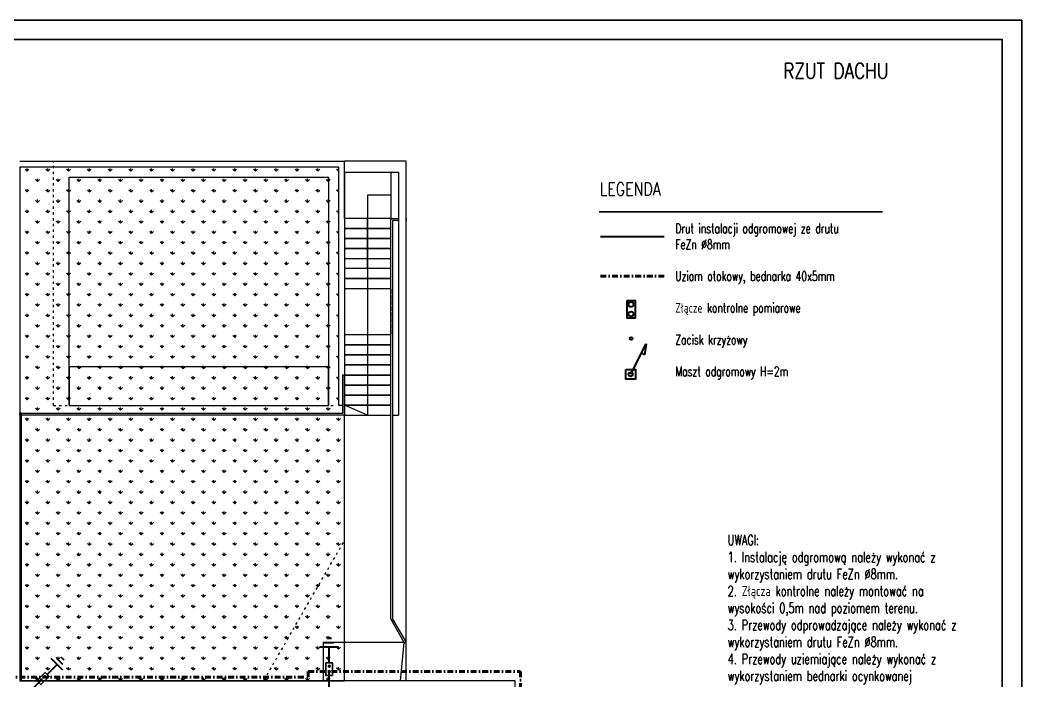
# Model space of a CAD drawing. Header units: millimetres. Extents: x 1780 to 154263, y -7240 to 17216.
# Drawn here: x 129110 to 131710, y 3697 to 5411 of the extents above; entities that cross this region are included whole.
import ezdxf

# ---------------------------------------------------------------- set-up
doc = ezdxf.new("R2010")
doc.units = ezdxf.units.MM
doc.linetypes.add('ACAD_ISO03W100', pattern=[30, 12, -18])
doc.linetypes.add('DASHDOT', pattern=[1, 0.5, -0.25, 0, -0.25])
for name, color, linetype, lineweight in [('2d_SX_oznaczenia', 40, 'Continuous', 0), ('2d_SX_szraf', 251, 'Continuous', 0), ('2d_SX_widok', 10, 'Continuous', 9), ('SX_PZT_utwardzona', 10, 'Continuous', 9)]:
    doc.layers.add(name, color=color, linetype=linetype, lineweight=lineweight)
for name, color, linetype in [('2d_SX_rewizja 18 września', 210, 'Continuous'), ('60 instalacje elektryka', 10, 'Continuous'), ('BA-widok', 1, 'Continuous'), ('opisy', 7, 'Continuous')]:
    doc.layers.add(name, color=color, linetype=linetype)
doc.styles.add('OPIS', font='simplex.shx', dxfattribs={"width": 0.7, "height": 4})
doc.styles.add('ROMANS', font='romans.shx', dxfattribs={"height": 0.2})
doc.styles.get("Standard").update_dxf_attribs({"font": 'ARIAL.TTF'})

# ---------------------------------------------------------------- blocks, each defined once
blk = doc.blocks.new('bc dach')
at = {"layer": '2d_SX_szraf'}
h = blk.add_hatch(dxfattribs=at)
h.set_pattern_fill('GRASS', color=8, scale=1.5, style=0)
h.set_pattern_definition([(90, (94401.772, -4167.97), (-26.94077, 26.94077), [7.14375, -46.73779]), (45, (94401.77, -4167.97), (-26.94077, 26.94077), [7.14375, -30.95625]), (135, (94401.77, -4167.97), (-26.94077, -26.94077), [7.14375, -30.95625])])
edge = h.paths.add_edge_path()
edge.add_line((109360, 6348.9), (109350, 6348.9))
edge.add_line((109350, 6348.9), (109350, 6966.9))
edge.add_line((109350, 6966.9), (108625, 6966.9))
edge.add_line((108625, 6966.9), (108625, 6966.9))
edge.add_line((108625, 6966.9), (108522.5, 6966.9))
edge.add_line((108522.5, 6966.9), (108522.5, 6175.9))
edge.add_line((108522.5, 6175.9), (108522.5, 6175.9))
edge.add_line((108522.5, 6175.9), (108522.5, 5634.8))
edge.add_line((108522.5, 5634.8), (109365, 5634.8))
edge.add_line((109365, 5634.8), (109365, 6348.9))
at = {"layer": '2d_SX_oznaczenia', "color": 8, "ltscale": 0.5}
for points in [[(109485, 6893.9), (109425, 6893.9), (109425, 6834.9)], [(109425, 6832.9), (109425, 6323.9), (109365, 6349.9)], [(109425, 6703.9), (109425, 6833.9)]]:
    blk.add_lwpolyline(points, dxfattribs=at)
at = {"layer": '2d_SX_szraf', "color": 8}
blk.add_lwpolyline([(108651, 6348.9), (108651, 6940.9), (109324, 6940.9), (109324, 6348.9)], dxfattribs=at)
blk.add_lwpolyline([(109324, 6448.9), (108651, 6448.9), (108651, 6348.9), (109324, 6348.9)], close=True, dxfattribs=at)
at = {"layer": '2d_SX_widok', "color": 8, "ltscale": 0.5}
for p, q in [((109525, 5734.8), (109310, 5734.8)), ((109310, 5734.8), (109310, 5634.8)), ((109525, 5634.8), (109525, 5734.8)), ((109808, 5634.8), (108524.1, 5634.8)), ((109808, 4788.8), (109808, 5634.8))]:
    blk.add_line(p, q, dxfattribs=at)
for points in [[(108522.5, 6981.9), (108522.5, 6981.9), (109365, 6981.9)], [(109360, 6348.9), (109350, 6348.9), (109350, 6966.9), (108625, 6966.9), (108625, 6966.9), (108522.5, 6966.9), (108522.5, 6175.9), (108522.5, 6175.9), (108522.5, 5634.8), (109365, 5634.8), (109365, 6348.9)], [(109525, 6953.9), (109525, 6981.9), (109365, 6981.9)], [(109365, 6953.9), (109365, 6345.9)], [(109365, 6953.9), (109505, 6953.9)], [(109365, 6953.9), (109365, 6345.9)], [(109505, 6953.9), (109505, 6323.9)], [(109525, 5634.8), (109525, 6953.9)], [(109525, 6343.9), (109525, 6953.9)], [(109365, 6323.9), (109365, 6427.9), (109360, 6427.9), (109360, 6328.9)], [(109365, 6323.9), (108522.5, 6323.9), (108522.5, 6328.9), (109360, 6328.9)], [(108527.5, 5634.8), (108527.5, 6328.9), (108522.5, 6328.9), (108522.5, 5634.8), (108527.5, 5634.8)], [(109365, 6328.9), (109365, 6323.9)]]:
    blk.add_lwpolyline(points, dxfattribs=at)
at = {"layer": '2d_SX_widok', "color": 8, "linetype": 'ACAD_ISO03W100', "ltscale": 0.5}
for points in [[(108610, 6348.9), (108610, 6981.9), (109365, 6981.9)], [(109485, 6703.9), (109485, 6729.9)], [(109485, 6699.9), (109485, 6726.9)], [(109485, 6650.9), (109485, 6531.9)], [(109485, 6644.9), (109485, 6526.9)], [(108610, 6348.9), (109342, 6348.9)], [(109155, 5634.8), (109156.7, 5637.9), (109365, 5998.6), (109365, 6366.8)]]:
    blk.add_lwpolyline(points, dxfattribs=at)
at = {"layer": '2d_SX_widok', "color": 8}
blk.add_lwpolyline([(109510, 5634.8), (109520, 5734.8), (109525, 5734.8)], dxfattribs=at)
at = {"layer": 'SX_PZT_utwardzona', "color": 8}
for points in [[(109365, 6953.9), (109365, 6981.9)], [(109485, 6833.9), (109365, 6833.9), (109365, 6807.9), (109485, 6807.9)], [(109485, 6725.7), (109485, 6833.9), (109490, 6833.9)], [(109485, 6823.9), (109485, 6833.9), (109505, 6833.9)], [(109485, 6807.9), (109485, 6829.9)], [(109485, 6807.9), (109485, 6828.9)], [(109490, 6828.9), (109490, 6724.8)], [(109490, 6828.9), (109490, 6727.8)], [(109505, 6828.9), (109490, 6828.9), (109490, 6823.9)], [(109525, 6833.9), (109525, 6828.9)], [(109485, 6807.9), (109365, 6807.9), (109365, 6781.9), (109485, 6781.9)], [(109485, 6780.9), (109485, 6807.9)], [(109485, 6781.9), (109485, 6807.9)], [(109485, 6781.9), (109365, 6781.9), (109365, 6755.9), (109485, 6755.9)], [(109485, 6755.9), (109485, 6781.9)], [(109485, 6753.9), (109485, 6780.9)], [(109485, 6755.9), (109365, 6755.9), (109365, 6729.9), (109485, 6729.9)], [(109485, 6729.9), (109485, 6755.9)], [(109485, 6726.9), (109485, 6753.9)], [(109490, 6732.8), (109490, 5796.8)], [(109485, 5795.5), (109485, 6730.7)], [(109425, 6703.9), (109365, 6703.9), (109365, 6678.1)], [(109369.6, 6677.9), (109485, 6677.9), (109485, 6703.9), (109425, 6703.9)], [(109365, 6677.9), (109365, 6651.9), (109485, 6651.9), (109485, 6677.9), (109365, 6677.9)], [(109490, 6323.9), (109505, 6323.9)], [(109520, 5734.8), (109520, 5734.8), (109485, 5795.5)], [(109525, 5634.8), (109525, 5717.8), (109525, 5736.2), (109490, 5796.8)]]:
    blk.add_lwpolyline(points, dxfattribs=at)
for points in [[(109485, 6833.9), (109365, 6833.9), (109365, 6953.9), (109485, 6953.9)], [(109485, 6531.9), (109365, 6531.9), (109365, 6505.9), (109485, 6505.9)], [(109485, 6505.9), (109365, 6505.9), (109365, 6479.9), (109485, 6479.9)], [(109485, 6479.9), (109365, 6479.9), (109365, 6453.9), (109485, 6453.9)], [(109485, 6453.9), (109365, 6453.9), (109365, 6427.9), (109485, 6427.9)], [(109485, 6427.9), (109365, 6427.9), (109365, 6401.9), (109485, 6401.9)], [(109485, 6401.9), (109365, 6401.9), (109365, 6375.9), (109485, 6375.9)], [(109485, 6375.9), (109365, 6375.9), (109365, 6349.9), (109485, 6349.9)], [(109485, 6349.9), (109365, 6349.9), (109365, 6323.9), (109485, 6323.9)]]:
    blk.add_lwpolyline(points, close=True, dxfattribs=at)
blk = doc.blocks.new('ZK')
at = {"layer": '60 instalacje elektryka', "color": 1, "lineweight": 30}
for p, q in [((100.8, 7426.4), (40.5, 7426.4)), ((85.8, 7454.8), (55.6, 7454.8)), ((131, 7397.9), (10.4, 7397.9)), ((70.7, 7296.2), (70.7, 7397.9)), ((70.2, 7088.5), (70.2, 7239))]:
    blk.add_line(p, q, dxfattribs=at)
at = {"layer": '60 instalacje elektryka'}
blk.add_lwpolyline([(50, 7213.2), (49.9, 7296.2), (91.5, 7296.2), (91.6, 7213.3)], close=True, dxfattribs=at)
at = {"layer": '60 instalacje elektryka', "lineweight": 30, "const_width": 10.7}
for points in [[(75.5, 7273.3, 1), (64.8, 7273.2, 1)], [(75.6, 7239, 1), (64.9, 7239, 1)]]:
    blk.add_lwpolyline(points, format="xyb", close=True, dxfattribs=at)
blk = doc.blocks.new('maszt')
at = {"layer": 'BA-widok', "lineweight": 30}
for p, q in [((85292.1, -8790.5), (85332.6, -8711.7)), ((85332.6, -8711.7), (85327.9, -8739.7)), ((85327.9, -8739.7), (85320.2, -8735.8))]:
    blk.add_line(p, q, dxfattribs=at)
blk.add_lwpolyline([(85279.5, -8778.2), (85304.6, -8778.2), (85304.6, -8802.8), (85279.5, -8802.8)], close=True, dxfattribs=at)
blk.add_circle((85292.1, -8790.5), 5.5, dxfattribs=at)

msp = doc.modelspace()

# ---------------------------------------------------------------- linework, layer by layer
at = {"layer": '60 instalacje elektryka', "lineweight": 30}
msp.add_line((130781.9, 4848.9), (130615.9, 4848.9), dxfattribs=at)
at = {"layer": '60 instalacje elektryka', "linetype": 'DASHDOT', "lineweight": 50, "ltscale": 30}
msp.add_line((130781.9, 4747.1), (130615.9, 4747.1), dxfattribs=at)
at = {"layer": '60 instalacje elektryka'}
for points in [[(131709.8, 5410.6), (127505.2, 5410.6), (127505.2, 2437.4), (131709.8, 2437.4)], [(127596.7, 2487.4), (131658.6, 2487.4), (131658.6, 5360.6), (127596.7, 5360.6)]]:
    msp.add_lwpolyline(points, close=True, dxfattribs=at)
at = {"layer": '60 instalacje elektryka', "lineweight": 30}
msp.add_lwpolyline([(130685.6, 4683.2), (130706.7, 4683.2), (130706.7, 4637.4), (130685.6, 4637.4)], close=True, dxfattribs=at)
at = {"layer": '60 instalacje elektryka', "linetype": 'DASHDOT', "lineweight": 50, "ltscale": 30}
msp.add_lwpolyline([(128333.1, 3721.8), (128356.3, 3721.8), (128356.3, 3707.2), (129858.1, 3707.2), (129858.1, 3721.8), (130409, 3721.8), (130409, 2830.2), (129385.2, 2830.2), (129385.2, 2846), (128366.1, 2846), (128366.1, 2832.9), (127808, 2832.9), (127808, 3721.8), (128333.1, 3721.8)], dxfattribs=at)
at = {"layer": '60 instalacje elektryka', "lineweight": 30}
for centre, radius in [((130695.6, 4673.5), 6.41), ((130695.6, 4648.7), 6.41), ((130696.2, 4585.2), 3.72)]:
    msp.add_circle(centre, radius, dxfattribs=at)
at = {"layer": 'opisy'}
msp.add_line((130612.6, 4913.5), (131347.7, 4913.5), dxfattribs=at)

# ---------------------------------------------------------------- block references
at = {"layer": '2d_SX_rewizja 18 września'}
msp.add_blockref('bc dach', (20587, -1937.5), dxfattribs=at)
at = {"layer": '60 instalacje elektryka', "lineweight": 30}
for p, xscale, yscale, zscale, rotation in [((129940.7, 823), -0.40044, 0.40044, 0.40044, 4.031877214166513e-08), ((127303.1, 1873), 0.360396, 0.360396, 0.360396, 314.9999999596812)]:
    msp.add_blockref('ZK', p, dxfattribs=dict(at, xscale=xscale, yscale=yscale, zscale=zscale, rotation=rotation))
at = {"layer": 'BA-widok'}
msp.add_blockref('maszt', (45402.6, 13282.8), dxfattribs=at)

# ---------------------------------------------------------------- texts
at = {"color": 0, "lineweight": -3, "insert": (130810.4, 4882.8), "char_height": 24.71, "width": 772.118, "attachment_point": 1, "style": 'OPIS'}
msp.add_mtext('Drut instalacji odgromowej ze drutu\\PFeZn %%C8mm\\P\\PUziom otokowy, bednarka 40x5mm\\P\\PZłącze kontrolne pomiarowe\\P\\PZacisk krzyżowy\\P\\PMaszt odgromowy H=2m', dxfattribs=at)
at = {"layer": '60 instalacje elektryka', "insert": (132047.7, 5298.8), "char_height": 40, "width": 957.151, "attachment_point": 3, "rotation": 360, "style": 'ROMANS'}
msp.add_mtext('\\pxql;{\\W0.8;RZUT DACHU}', dxfattribs=at)
at = {"layer": '60 instalacje elektryka', "lineweight": 25, "insert": (130946.4, 4075.7), "char_height": 26.4, "width": 649.587, "attachment_point": 1, "style": 'OPIS'}
msp.add_mtext('UWAGI:\\P1. Instalację odgromową należy wykonać z wykorzystaniem drutu FeZn %%C8mm.\\P2. Złącza kontrolne należy montować na wysokości 0,5m nad poziomem terenu.\\P3. Przewody odprowadzające należy wykonać z wykorzystaniem drutu FeZn %%C8mm.\\P4. Przewody uziemiające należy wykonać z wykorzystaniem bednarki ocynkowanej 40x3mm.\\P5. metalowe elementy na dachu należy przyłączyć do instalacji odgromowej.', dxfattribs=at)
at = {"layer": 'opisy', "insert": (130614.3, 4989.3), "char_height": 50.4508, "width": 369.826, "attachment_point": 1}
msp.add_mtext('{\\Fsimplex|c238;\\H0.6679x;\\W0.8;LEGENDA\\H1.4972x;\\W1; \\L                                               }', dxfattribs=at)

doc.saveas('drawing.dxf')
